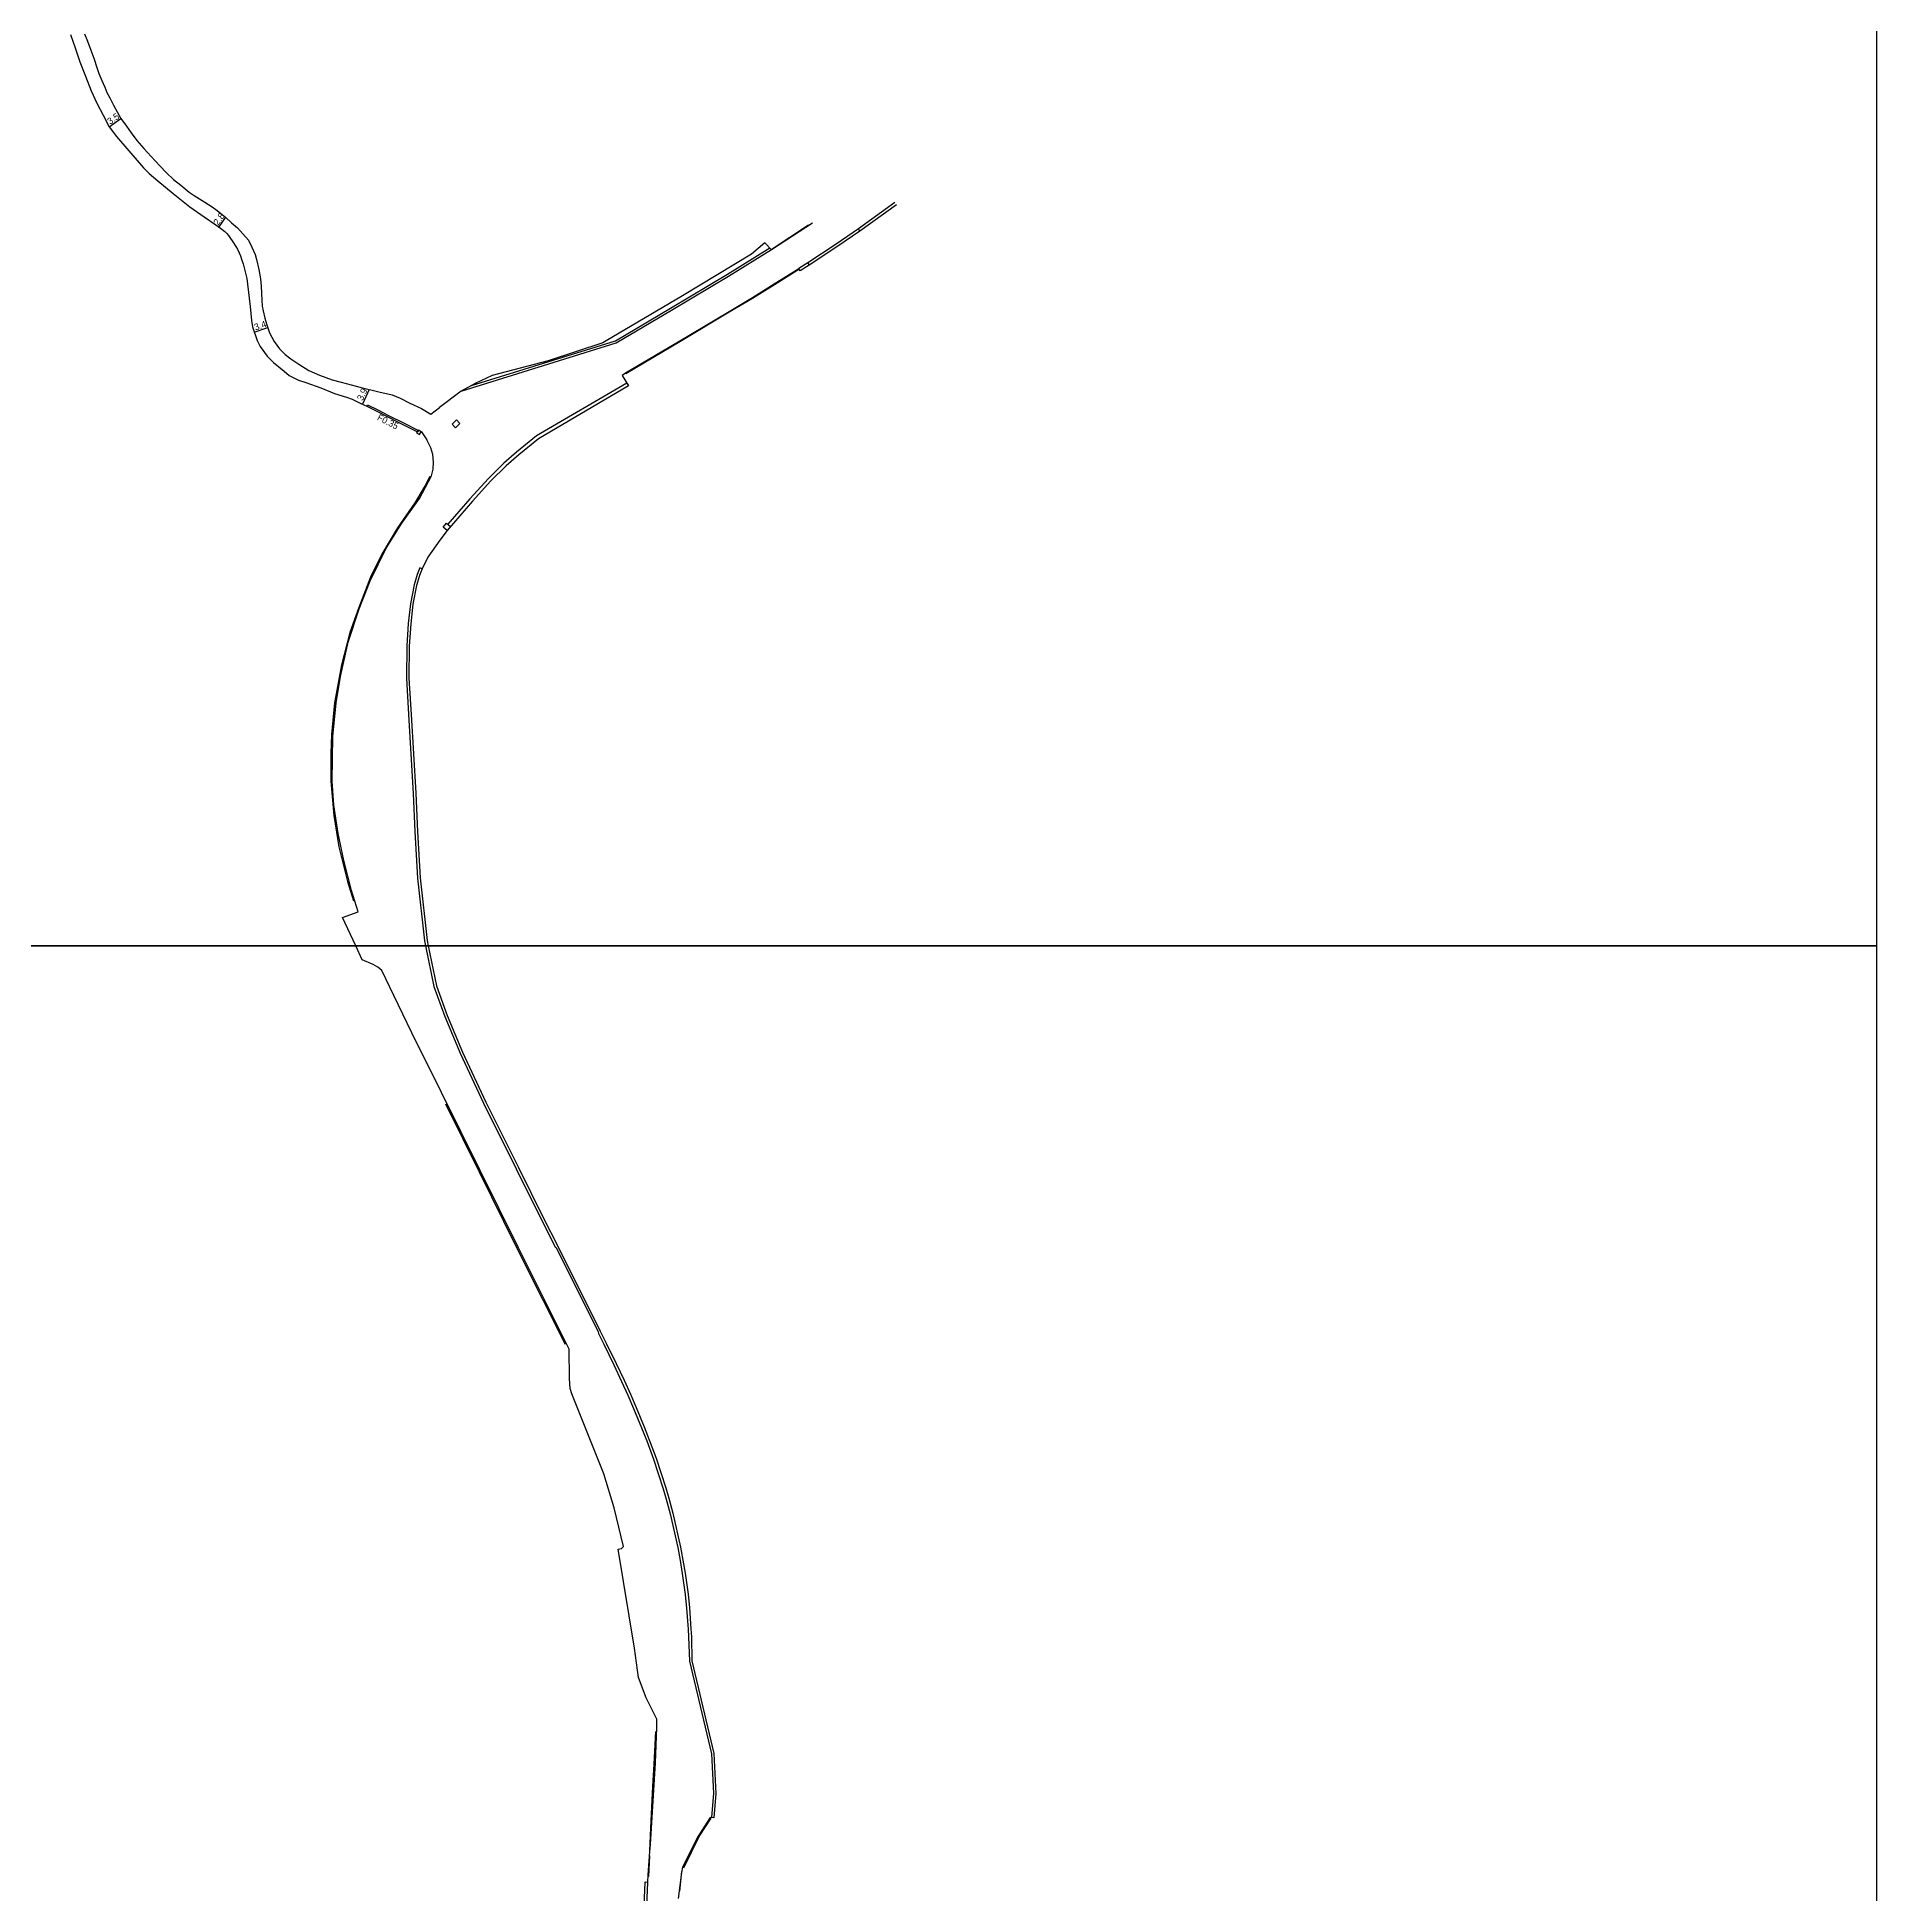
# Model space of a CAD drawing. Header units: metres. Extents: x 0 to 2400, y -93000 to -90000.
# Drawn here: x 1956.6 to 2400, y -91428.8 to -90980.9 of the extents above; entities that cross this region are included whole.
import ezdxf

# ---------------------------------------------------------------- set-up
doc = ezdxf.new("R2010")
doc.units = ezdxf.units.M
doc.header["$LTSCALE"] = 2.5
for name, color, linetype in [('側溝・桝', 7, 'Continuous'), ('図郭', 7, 'Continuous'), ('幅員', 7, 'Continuous'), ('歩道・分離帯・安全施設', 7, 'Continuous'), ('道路', 7, 'Continuous')]:
    doc.layers.add(name, color=color, linetype=linetype)
doc.styles.get("Standard").update_dxf_attribs({"font": ''})
doc.styles.get('Standard').set_extended_font_data('@MS PGothic')

msp = doc.modelspace()

# ---------------------------------------------------------------- linework, layer by layer
at = {"layer": '側溝・桝'}
for points in [[(2163.32, -91020.78), (2154.51, -91027.16)], [(2154.9, -91027.71), (2154.51, -91027.16), (2149.19, -91030.8), (2142.29, -91035.34), (2142.64, -91035.89)], [(2058.78, -91066.24), (2096.16, -91054.63), (2109.47, -91046.76), (2123.24, -91038.53), (2133.55, -91032.15)], [(2061.26, -91064.9), (2095.93, -91054.12), (2109.19, -91046.29), (2122.96, -91038.06), (2133.17, -91031.74)], [(2142.29, -91035.34), (2140.15, -91036.69), (2140.2, -91036.76)], [(2098.68, -91064.3), (2076.95, -91077.07)], [(2076.95, -91077.07), (2072.13, -91080.97), (2069.07, -91083.63), (2065.34, -91087.32), (2060.85, -91092.19), (2055.53, -91098.36)], [(2049.36, -91109.12), (2048.79, -91108.85), (2048.14, -91110.5), (2047.41, -91112.99), (2046.52, -91117.54), (2045.99, -91122.3), (2045.64, -91127.7), (2045.56, -91135.43), (2046.07, -91144.24), (2047.19, -91163.25), (2047.58, -91172.43), (2048.26, -91183.66), (2049.93, -91198.82), (2050.18, -91200)], [(2050.18, -91200), (2052.2, -91209.8), (2054.84, -91217.02), (2058.54, -91225.86), (2064.14, -91237.91), (2072, -91253.73), (2078.09, -91265.88), (2081.47, -91272.71), (2081.6, -91272.64), (2091.76, -91292.99), (2091.84, -91293.44), (2093.12, -91296.05), (2095.55, -91301), (2097.41, -91305), (2098.96, -91308.35), (2100.33, -91311.51), (2102.24, -91316.16), (2103.5, -91319.35), (2105.11, -91323.73), (2106.29, -91327.2), (2107.48, -91330.86), (2108.19, -91333.36), (2109.11, -91336.96), (2110.96, -91345.07), (2111.56, -91348.18), (2112.07, -91351.34), (2112.79, -91356.37), (2113.11, -91359.65), (2113.49, -91364.69), (2113.6, -91366.6), (2113.77, -91372.46), (2119.11, -91394.79), (2119.56, -91404.3), (2119.11, -91410.16)], [(2103.56, -91431.38), (2103.78, -91425.82), (2103.78, -91425.7)]]:
    msp.add_lwpolyline(points, dxfattribs=at)
at = {"layer": '側溝・桝', "ltscale": 0.5, "flags": 128}
msp.add_lwpolyline([(2036.02, -91069.88), (2036.18, -91069.55), (2038.65, -91070.78), (2041.29, -91072.12), (2045.03, -91074.01), (2048.47, -91075.73)], dxfattribs=at)
msp.add_lwpolyline([(2048.23, -91076.05), (2048.03, -91076.35), (2048.69, -91076.71), (2049.14, -91076.06), (2048.52, -91075.66)], close=True, dxfattribs=at)
at = {"layer": '側溝・桝'}
for points in [[(2057.63, -91073.19), (2058.47, -91074.06), (2057.41, -91075.07), (2056.58, -91074.21)], [(2056.18, -91098.92), (2055.38, -91099.85), (2054.45, -91099.06), (2055.26, -91098.12)]]:
    msp.add_lwpolyline(points, close=True, dxfattribs=at)
at = {"layer": '図郭'}
for points in [[(1600, -91200), (2400, -91200), (2400, -90600), (1600, -90600)], [(1600, -91800), (2400, -91800), (2400, -91200), (1600, -91200)]]:
    msp.add_lwpolyline(points, close=True, dxfattribs=at)
at = {"layer": '幅員', "flags": 128}
for points in [[(1973.95, -91002.53), (1976.77, -91000.54)], [(2001.97, -91024.34), (2000.36, -91026.64)], [(2008.91, -91052.06), (2012.15, -91050.93)], [(2036.59, -91065.87), (2034.98, -91069.41)]]:
    msp.add_lwpolyline(points, dxfattribs=at)
at = {"layer": '歩道・分離帯・安全施設'}
for points in [[(2142.47, -91026.28), (2133.73, -91032.01)], [(2098.44, -91061.97), (2111.5, -91054.26), (2123.39, -91047.18), (2128.99, -91043.82), (2134.29, -91040.54), (2140.19, -91036.85)], [(2051.23, -91086.87), (2050.1, -91089.04), (2047.59, -91093.22), (2043.42, -91099.21), (2039.67, -91105.59), (2036.92, -91111.1), (2034.07, -91118.42), (2031.94, -91124.45), (2029.89, -91132.27), (2028.27, -91141.4), (2027.53, -91149.05), (2027.36, -91153.64), (2027.39, -91160.3), (2028.11, -91168.55), (2029.3, -91176.11), (2031.37, -91184.5), (2032.85, -91189.16)], [(2054.98, -91238.1), (2063.09, -91254.51), (2071.98, -91272.42), (2078.47, -91285.31), (2083.82, -91295.99)], [(2105.64, -91389.39), (2105.2, -91397.27), (2104.86, -91402.64), (2104.51, -91410.97), (2104.13, -91418.17)], [(2112.41, -91422.26), (2116.13, -91414.74), (2119.06, -91410.25)], [(2104.2, -91419.35), (2103.92, -91424.32)], [(2111.47, -91427.9), (2111.99, -91423.12)]]:
    msp.add_lwpolyline(points, dxfattribs=at)
at = {"layer": '道路', "ltscale": 0.5}
for points in [[(1964.57, -90980.3), (1965.72, -90983.53), (1966.87, -90986.86), (1968.2, -90990.36), (1969.56, -90993.9), (1970.98, -90996.82), (1972.49, -90999.76), (1973.95, -91002.53), (1975.69, -91004.86), (1978.7, -91008.33), (1982.21, -91012.39), (1983.54, -91013.79), (1985.65, -91015.57), (1989.34, -91018.61), (1993.39, -91021.83), (1996.86, -91024.24), (1999.65, -91026.14), (2000.78, -91026.93), (2001.8, -91027.76), (2002.31, -91028.26), (2002.69, -91028.7), (2003.03, -91029.24), (2003.74, -91030.3), (2004.45, -91031.4), (2004.82, -91032.05), (2005.28, -91032.95), (2005.58, -91033.67), (2005.94, -91034.67), (2006.2, -91035.55), (2006.63, -91037.18), (2007.14, -91039.11), (2007.29, -91040.51), (2007.91, -91045.84), (2008.22, -91049.25), (2008.45, -91050.76), (2009.62, -91054.05), (2010.32, -91055.46), (2011.98, -91057.81), (2013.57, -91059.38), (2016.07, -91061.45), (2017.33, -91062.47), (2019.59, -91063.59), (2021.34, -91064.15), (2024.95, -91065.46), (2028.24, -91066.8), (2031.1, -91067.68), (2032.48, -91068.17), (2034.58, -91069.23), (2036.02, -91069.88), (2038.12, -91070.92), (2041.08, -91072.43), (2043.58, -91073.71), (2048.23, -91076.05), (2048.52, -91075.66), (2049.2, -91076.1), (2050.53, -91078.01)], [(1968, -90980.14), (1968.71, -90981.92), (1969.51, -90984.07), (1970.19, -90985.99), (1971.03, -90988.45), (1971.46, -90989.65), (1972.19, -90991.4), (1972.85, -90992.99), (1973.4, -90994.29), (1974.1, -90995.58), (1975, -90997.28), (1976.77, -91000.54), (1978.12, -91002.35), (1979.24, -91003.96), (1980.6, -91005.81), (1982.32, -91007.78), (1984.02, -91009.67), (1986.15, -91011.95), (1987.77, -91013.66), (1989.47, -91015.26), (1991.2, -91016.62), (1993.2, -91018.29), (1994.4, -91019.07), (1997.02, -91020.74), (1998.77, -91021.84), (1999.66, -91022.48), (2000.77, -91023.35), (2001.97, -91024.34), (2003.44, -91025.65), (2004.85, -91026.9), (2006.18, -91028.34), (2007.49, -91029.85), (2008.34, -91031.57), (2009.09, -91033.29), (2009.46, -91034.52), (2009.98, -91036.92), (2010.38, -91039.2), (2010.56, -91040.92), (2010.74, -91044.31), (2010.83, -91045.76), (2011.03, -91046.91), (2011.47, -91048.66), (2011.84, -91050.03), (2012.61, -91052.24), (2013.7, -91054.3), (2014.98, -91056.1), (2016.35, -91057.43), (2017.73, -91058.5), (2019.64, -91059.78), (2022.04, -91061.3), (2024.59, -91062.4), (2027.67, -91063.52), (2029.84, -91064.13), (2034.65, -91065.41), (2038.89, -91066.43), (2042.12, -91067.19), (2044.03, -91067.96), (2046.38, -91069.13), (2049.18, -91070.46), (2051.48, -91071.81), (2053.57, -91070.17)]]:
    msp.add_lwpolyline(points, dxfattribs=at)
at = {"layer": '道路'}
for points in [[(2163.71, -91021.32), (2154.9, -91027.71), (2149.54, -91031.32), (2142.64, -91035.89), (2140.5, -91037.24), (2140.2, -91036.76), (2134.25, -91040.48), (2128.96, -91043.75), (2123.35, -91047.11), (2111.46, -91054.2), (2098.4, -91061.91), (2097.56, -91062.51), (2099.08, -91064.95), (2077.44, -91077.77)], [(2143.43, -91025.78), (2133.58, -91032.18), (2132, -91030.47), (2128.79, -91033.23), (2112.11, -91043.27), (2093.72, -91054.14), (2092.94, -91054.59), (2079.76, -91058.95), (2066.23, -91062.49), (2062.11, -91064.44), (2058.8, -91066.23), (2053.57, -91070.17)], [(2030.15, -91193.17), (2033.92, -91191.75), (2032.33, -91186.61), (2030.45, -91179.42), (2029.09, -91172.92), (2028.05, -91166.1), (2027.64, -91160.26), (2027.81, -91149.48), (2028.6, -91141.44), (2029.65, -91135.07), (2031.55, -91126.8), (2034.19, -91118.78), (2036.8, -91111.98), (2040.71, -91104.15), (2044.5, -91098.12), (2048.71, -91092.16), (2051.64, -91086.71), (2052.01, -91085.07), (2052.11, -91083.38), (2051.9, -91081.52), (2051.44, -91079.9), (2050.53, -91078.01)], [(2077.44, -91077.77), (2072.68, -91081.62), (2069.65, -91084.26), (2065.96, -91087.91), (2061.49, -91092.76), (2055.38, -91099.85), (2053.59, -91102.18), (2050.7, -91106.31), (2049.36, -91109.12), (2048.73, -91110.7), (2048.02, -91113.14), (2047.14, -91117.63), (2046.61, -91122.36), (2046.27, -91127.72), (2046.19, -91135.42)], [(2046.19, -91135.42), (2046.7, -91144.2), (2047.81, -91163.22), (2048.21, -91172.39), (2048.88, -91183.61), (2050.55, -91198.72), (2050.82, -91200)], [(2033.36, -91200), (2030.15, -91193.17)], [(2034.93, -91203.34), (2033.36, -91200)], [(2050.82, -91200), (2052.81, -91209.63)], [(2102.91, -91431.35), (2103.13, -91425.79), (2103.14, -91425.66), (2103.78, -91425.7), (2103.88, -91423.97), (2104.21, -91418.33), (2104.43, -91416.67), (2105.59, -91396.95), (2105.96, -91388.4), (2105.91, -91386.39), (2103.36, -91381.27), (2101.48, -91376.41), (2100.52, -91369.31), (2096.64, -91345.45), (2097.44, -91345.29), (2097.91, -91344.77), (2095.66, -91335.48), (2093.12, -91327.25), (2085.48, -91308.03), (2085.06, -91306.71), (2084.9, -91304.33), (2084.79, -91297.24), (2072.56, -91272.79), (2054.06, -91235.33), (2046.89, -91220.93), (2042.52, -91212), (2039.62, -91205.95), (2038.71, -91205.12), (2037.59, -91204.49), (2034.93, -91203.34)], [(2052.81, -91209.63), (2055.42, -91216.79), (2059.11, -91225.61), (2064.7, -91237.64), (2072.56, -91253.46), (2078.65, -91265.61)], [(2078.65, -91265.61), (2082.04, -91272.43), (2092.27, -91292.9), (2093.7, -91295.77)], [(2093.7, -91295.77), (2096.15, -91300.71), (2098.02, -91304.72), (2099.57, -91308.07), (2100.94, -91311.25), (2102.86, -91315.91), (2104.12, -91319.11), (2105.74, -91323.5), (2106.93, -91326.99), (2108.12, -91330.66), (2108.84, -91333.18), (2109.76, -91336.8), (2111.61, -91344.93), (2112.22, -91348.06), (2112.73, -91351.24), (2113.46, -91356.29), (2113.78, -91359.59), (2114.16, -91364.65), (2114.27, -91366.58), (2114.39, -91372.38), (2119.7, -91394.71), (2120.15, -91404.31), (2119.69, -91410.2)], [(2119.69, -91410.2), (2118.78, -91410.13), (2115.87, -91414.6), (2112.15, -91422.13), (2111.89, -91423.41), (2111.08, -91429.65)]]:
    msp.add_lwpolyline(points, dxfattribs=at)

# ---------------------------------------------------------------- texts
at = {"layer": '側溝・桝'}
msp.add_text('F0.35', height=1.6, rotation=332.9729, dxfattribs=at).set_placement((2038.36, -91073.12))
at = {"layer": '幅員'}
for s, rotation, p in [('3.5', 35.2775, (1974.17, -91002.07)), ('2.8', 54.9243, (2000.22, -91026.4)), ('3.4', 19.179, (2009.22, -91051.69)), ('3.9', 65.5167, (2035.03, -91068.7))]:
    msp.add_text(s, height=1.6, rotation=rotation, dxfattribs=at).set_placement(p)

doc.saveas('drawing.dxf')
